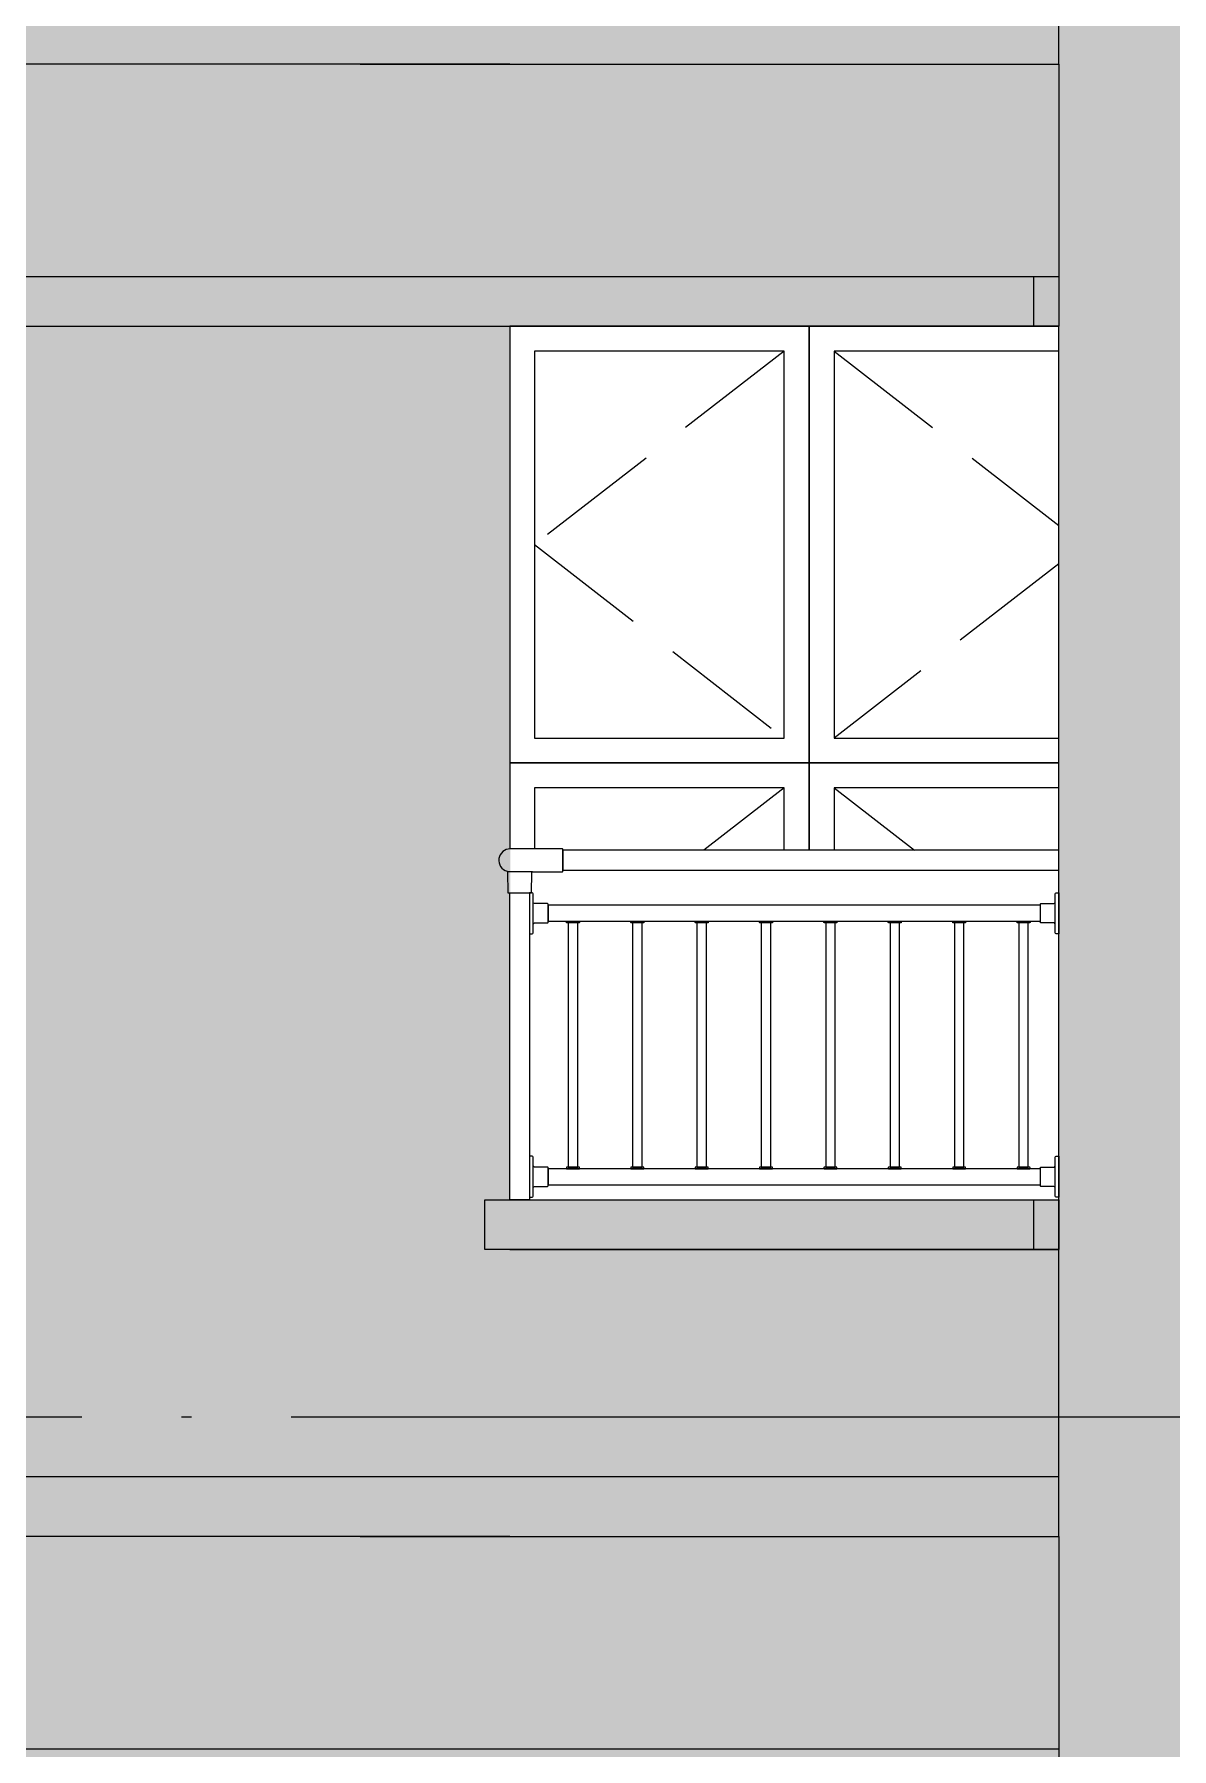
# Model space of a CAD drawing. Extents: x -12446 to 284554, y -295110 to 165007.
# Drawn here: x 20551 to 22830, y -238369 to -234934 of the extents above; entities that cross this region are included whole.
import ezdxf

# ---------------------------------------------------------------- set-up
doc = ezdxf.new("R2010")
doc.units = 0
doc.header["$LTSCALE"] = 1000
doc.linetypes.add('AX-14-E$0$AX-85-M02$0$DASH', pattern=[0.35, 0.25, -0.1])
doc.linetypes.add('AX-14-E$0$DOTE', pattern=[2.42, 2, -0.2, 0.02, -0.2])
doc.layers.get('0').update_dxf_attribs({"linetype": 'CONTINUOUS'})
for name, color, linetype in [('A-Anno-Note', 241, 'CONTINUOUS'), ('AX-14-comp-tc$0$灰褐色真石漆', 15, 'CONTINUOUS'), ('AX-14-E$0$A-Detl-Fine', 152, 'CONTINUOUS'), ('AX-14-E$0$A-Detl-Patt', 8, 'CONTINUOUS'), ('AX-14-E$0$A-Detl-Thin', 131, 'CONTINUOUS'), ('AX-14-E$0$A-elev-FIXT', 9, 'CONTINUOUS'), ('AX-14-E$0$A-elev-HRAL', 61, 'CONTINUOUS'), ('AX-14-E$0$栏杆型材', 82, 'CONTINUOUS'), ('AX-14-E$0$阳台栏杆扶手', 82, 'CONTINUOUS')]:
    doc.layers.add(name, color=color, linetype=linetype)
doc.layers.add('AX-14-E$0$A-Grid', color=222, linetype='AX-14-E$0$DOTE', plot=False)

# ---------------------------------------------------------------- blocks, each defined once
blk = doc.blocks.new('AX-14-E$0$32固定座立面')
at = {"layer": 'AX-14-E$0$栏杆型材', "color": 6, "linetype": 'Continuous'}
blk.add_line((-7, -22.5), (-7, 22.5), dxfattribs=at)
blk.add_lwpolyline([(-7, -22.5, 0.41166), (-10, -19.5), (-36, -19.3, -0.41166), (-37, -18.3), (-37, 18.3, -0.41166), (-36, 19.3), (-10, 19.5, 0.41166), (-7, 22.5), (-7, 39, -0.41166), (-5, 41), (0, 41.1), (0, -41.1), (-5, -41, -0.41166), (-7, -39)], format="xyb", close=True, dxfattribs=at)
blk = doc.blocks.new('AX-14-E$0$4080转角立图')
at = {"layer": 'AX-14-E$0$A-elev-FIXT', "linetype": 'Continuous'}
blk.add_line((25.6, 42), (-24.3, 42), dxfattribs=at)
blk.add_lwpolyline([(-25.3, 43, -0.327139), (-24.2, 41.5), (-23.5, 0), (23.5, 0), (24.2, 40.5, -0.409111), (25.7, 42), (85.3, 42, 0.414214), (86.8, 43.5), (86.8, 86.5, 0.414214), (85.3, 88), (-18.8, 88, 0.865157)], format="xyb", close=True, dxfattribs=at)
blk = doc.blocks.new('AX-14-E$0$A$C4D5E14F1')
at = {"layer": 'AX-14-E$0$A-Detl-Fine'}
blk.add_lwpolyline([(20099.5, 2900), (19599.5, 2900), (19599.5, 2125), (20099.5, 2125)], close=True, dxfattribs=at)
for points in [[(20650, 2900), (20199.5, 2900), (20199.5, 2125), (20650, 2125)], [(20099.5, 1900), (20099.5, 2025), (19599.5, 2025), (19599.5, 1903)], [(20650, 2025), (20199.5, 2025), (20199.5, 1900)]]:
    blk.add_lwpolyline(points, dxfattribs=at)
at = {"layer": 'AX-14-E$0$A-Detl-Patt', "linetype": 'AX-14-E$0$AX-85-M02$0$DASH'}
for points in [[(20099.5, 2900), (19599.5, 2512.5), (20099.5, 2125)], [(20199.5, 2900), (20650, 2550.9)], [(20650, 2474.1), (20199.5, 2125)], [(20099.5, 2025), (19938.3, 1900)], [(20199.5, 2025), (20360.8, 1900)]]:
    blk.add_lwpolyline(points, dxfattribs=at)
at = {"layer": 'AX-14-E$0$A-Detl-Thin'}
for p, q in [((20600, 2950), (20600, 3050)), ((19549.5, 2950), (19549.5, 1903)), ((20650, 2950), (20600, 2950)), ((20600, 1100), (20600, 1200)), ((20650, 1100), (20600, 1100)), ((20650, 525), (20650, 0)), ((12050, 100), (20650, 100)), ((12050, 0), (20650, 0))]:
    blk.add_line(p, q, dxfattribs=at)
for points in [[(20149.5, 2950), (19549.5, 2950), (19549.5, 2075), (20149.5, 2075)], [(19499.5, 1200), (20650, 1200), (20650, 1100), (19499.5, 1100)]]:
    blk.add_lwpolyline(points, close=True, dxfattribs=at)
for points in [[(20650, 2950), (20149.5, 2950), (20149.5, 2075), (20650, 2075)], [(20650, 525), (20650, 2950)], [(20149.5, 1900), (20149.5, 2075), (19549.5, 2075), (19549.5, 1903)], [(20650, 2075), (20149.5, 2075), (20149.5, 1900)], [(19499.5, 1200), (19549.5, 1200)], [(19549.5, 1100), (20650, 1100)], [(20650, 645), (13150, 645)], [(19549.5, 525), (13150, 525)], [(19249.5, 525), (19549.5, 525)], [(19549.5, 525), (20650, 525)]]:
    blk.add_lwpolyline(points, dxfattribs=at)
at = {"layer": 'AX-14-E$0$A-elev-HRAL', "ltscale": 10}
for points in [[(19688.8, 1758, -0.414214), (19689.3, 1757.5), (19689.3, 1755.5, -0.414214), (19688.8, 1755), (19663.8, 1755, -0.414214), (19663.3, 1755.5), (19663.3, 1757.5, -0.414214), (19663.8, 1758)], [(19817.8, 1758, -0.414214), (19818.3, 1757.5), (19818.3, 1755.5, -0.414214), (19817.8, 1755), (19792.8, 1755, -0.414214), (19792.3, 1755.5), (19792.3, 1757.5, -0.414214), (19792.8, 1758)], [(19946.8, 1758, -0.414214), (19947.3, 1757.5), (19947.3, 1755.5, -0.414214), (19946.8, 1755), (19921.8, 1755, -0.414214), (19921.3, 1755.5), (19921.3, 1757.5, -0.414214), (19921.8, 1758)], [(20075.8, 1758, -0.414214), (20076.3, 1757.5), (20076.3, 1755.5, -0.414214), (20075.8, 1755), (20050.8, 1755, -0.414214), (20050.3, 1755.5), (20050.3, 1757.5, -0.414214), (20050.8, 1758)], [(20204.8, 1758, -0.414214), (20205.3, 1757.5), (20205.3, 1755.5, -0.414214), (20204.8, 1755), (20179.8, 1755, -0.414214), (20179.3, 1755.5), (20179.3, 1757.5, -0.414214), (20179.8, 1758)], [(20333.8, 1758, -0.414214), (20334.3, 1757.5), (20334.3, 1755.5, -0.414214), (20333.8, 1755), (20308.8, 1755, -0.414214), (20308.3, 1755.5), (20308.3, 1757.5, -0.414214), (20308.8, 1758)], [(20462.8, 1758, -0.414214), (20463.3, 1757.5), (20463.3, 1755.5, -0.414214), (20462.8, 1755), (20437.8, 1755, -0.414214), (20437.3, 1755.5), (20437.3, 1757.5, -0.414214), (20437.8, 1758)], [(20591.8, 1758, -0.414214), (20592.3, 1757.5), (20592.3, 1755.5, -0.414214), (20591.8, 1755), (20566.8, 1755, -0.414214), (20566.3, 1755.5), (20566.3, 1757.5, -0.414214), (20566.8, 1758)], [(19688.8, 1262, 0.414214), (19689.3, 1262.5), (19689.3, 1264.5, 0.414214), (19688.8, 1265), (19663.8, 1265, 0.414214), (19663.3, 1264.5), (19663.3, 1262.5, 0.414214), (19663.8, 1262)], [(19817.8, 1262, 0.414214), (19818.3, 1262.5), (19818.3, 1264.5, 0.414214), (19817.8, 1265), (19792.8, 1265, 0.414214), (19792.3, 1264.5), (19792.3, 1262.5, 0.414214), (19792.8, 1262)], [(19946.8, 1262, 0.414214), (19947.3, 1262.5), (19947.3, 1264.5, 0.414214), (19946.8, 1265), (19921.8, 1265, 0.414214), (19921.3, 1264.5), (19921.3, 1262.5, 0.414214), (19921.8, 1262)], [(20075.8, 1262, 0.414214), (20076.3, 1262.5), (20076.3, 1264.5, 0.414214), (20075.8, 1265), (20050.8, 1265, 0.414214), (20050.3, 1264.5), (20050.3, 1262.5, 0.414214), (20050.8, 1262)], [(20204.8, 1262, 0.414214), (20205.3, 1262.5), (20205.3, 1264.5, 0.414214), (20204.8, 1265), (20179.8, 1265, 0.414214), (20179.3, 1264.5), (20179.3, 1262.5, 0.414214), (20179.8, 1262)], [(20333.8, 1262, 0.414214), (20334.3, 1262.5), (20334.3, 1264.5, 0.414214), (20333.8, 1265), (20308.8, 1265, 0.414214), (20308.3, 1264.5), (20308.3, 1262.5, 0.414214), (20308.8, 1262)], [(20462.8, 1262, 0.414214), (20463.3, 1262.5), (20463.3, 1264.5, 0.414214), (20462.8, 1265), (20437.8, 1265, 0.414214), (20437.3, 1264.5), (20437.3, 1262.5, 0.414214), (20437.8, 1262)], [(20591.8, 1262, 0.414214), (20592.3, 1262.5), (20592.3, 1264.5, 0.414214), (20591.8, 1265), (20566.8, 1265, 0.414214), (20566.3, 1264.5), (20566.3, 1262.5, 0.414214), (20566.8, 1262)]]:
    blk.add_lwpolyline(points, format="xyb", close=True, dxfattribs=at)
for points in [[(19666.8, 1265), (19685.8, 1265), (19685.8, 1755), (19666.8, 1755)], [(19795.8, 1265), (19814.8, 1265), (19814.8, 1755), (19795.8, 1755)], [(19924.8, 1265), (19943.8, 1265), (19943.8, 1755), (19924.8, 1755)], [(20053.8, 1265), (20072.8, 1265), (20072.8, 1755), (20053.8, 1755)], [(20182.8, 1265), (20201.8, 1265), (20201.8, 1755), (20182.8, 1755)], [(20311.8, 1265), (20330.8, 1265), (20330.8, 1755), (20311.8, 1755)], [(20440.8, 1265), (20459.8, 1265), (20459.8, 1755), (20440.8, 1755)], [(20569.8, 1265), (20588.8, 1265), (20588.8, 1755), (20569.8, 1755)]]:
    blk.add_lwpolyline(points, close=True, dxfattribs=at)
at = {"layer": 'AX-14-E$0$栏杆型材'}
for points in [[(19549.5, 1815), (19589.5, 1815), (19589.5, 1200), (19549.5, 1200)], [(20613, 1790), (19626.5, 1790), (19626.5, 1758), (20613, 1758)], [(20613, 1262), (19626.5, 1262), (19626.5, 1230), (20613, 1230)]]:
    blk.add_lwpolyline(points, close=True, dxfattribs=at)
at = {"layer": 'AX-14-E$0$阳台栏杆扶手'}
blk.add_lwpolyline([(19656.3, 1860), (20650, 1860), (20650, 1900), (19656.3, 1900)], close=True, dxfattribs=at)
at = {"layer": 'AX-14-E$0$A-elev-HRAL'}
for name, p in [('AX-14-E$0$4080转角立图', (19569.5, 1815)), ('AX-14-E$0$32固定座立面', (20650, 1774)), ('AX-14-E$0$32固定座立面', (20650, 1246))]:
    blk.add_blockref(name, p, dxfattribs=at)
at = {"layer": 'AX-14-E$0$A-elev-HRAL', "extrusion": (0, 0, -1), "zscale": -1}
for p in [(-19589.5, 1774), (-19589.5, 1246)]:
    blk.add_blockref('AX-14-E$0$32固定座立面', p, dxfattribs=at)
blk = doc.blocks.new('AX-14-comp-tc')
at = {"layer": 'AX-14-comp-tc$0$灰褐色真石漆'}
h = blk.add_hatch(dxfattribs=at)
h.set_pattern_fill('离散材料', color=256, scale=50)
h.set_pattern_definition([(0, (-60267.77, -415132.6), (132, 228), [12, -201, 9, -87, 18, -213]), (10, (-60324.77, -415009.6), (80.67614, 285.3443), [21, -51, 27, -159, 15, -198]), (20, (-60354.77, -415105.6), (133.47095, 220.97625), [24, -165, 21, -123, 15, -96]), (30, (-60267.77, -415123.6), (-21.96926, 254.05187), [15, -99, 12, -147, 9, -195]), (40, (-60351.77, -415057.6), (33.83592, 216.37036), [12, -132, 9, -84, 24, -153]), (50, (-60306.77, -415165.6), (-80.24786, 235.7335), [6, -111, 15, -183, 18, -93]), (60, (-60297.77, -415144.6), (-99.47303, 223.70766), [15, -123, 6, -144, 12, -111]), (70, (-60330.77, -415180.6), (-109.89227, 215.58685), [9, -57, 18, -96, 12, -132]), (80, (-60315.77, -415003.6), (-208.56534, 164.71945), [21, -132, 9, -156, 18, -147]), (90, (-60297.77, -415132.6), (-264, 111), [18, -93, 12, -183, 6, -186]), (100, (-60345.77, -415039.6), (-247.97146, 145.1453), [21, -117, 18, -96, 21, -219]), (110, (-60366.77, -415210.6), (-240.44034, 81.69114), [24, -78, 12, -159, 18, -174]), (120, (-60447.77, -415174.6), (-286.64994, 28.49227), [15, -201, 18, -93, 21, -123]), (130, (-60381.77, -415240.6), (-279.10777, 71.26608), [9, -66, 12, -129, 24, -168]), (140, (-60471.77, -415000.6), (-220.59685, -34.20569), [18, -108, 21, -93, 12, -126]), (150, (-60222.77, -415258.6), (-204.82497, -120.76726), [12, -84, 24, -186, 21, -171]), (160, (-60420.77, -415090.6), (-237.90107, -162.4287), [18, -126, 15, -114, 12, -183]), (170, (-60402.77, -415162.6), (-215.64405, -169.12317), [27, -99, 18, -135, 24, -132])])
h.paths.add_polyline_path([(22452.4, -221291.6), (22903.7, -221291.6), (22903.7, -252542.1), (22452.4, -252542.1)])
h = blk.add_hatch(dxfattribs=at)
h.set_pattern_fill('离散材料', color=256, scale=50)
h.set_pattern_definition([(0, (-60267.77, -465282.6), (132, 228), [12, -201, 9, -87, 18, -213]), (10, (-60324.77, -465159.6), (80.67614, 285.34428), [21, -51, 27, -159, 15, -198]), (20, (-60354.77, -465255.6), (133.47095, 220.97625), [24, -165, 21, -123, 15, -96]), (30, (-60267.77, -465273.6), (-21.96926, 254.05187), [15, -99, 12, -147, 9, -195]), (40, (-60351.77, -465207.6), (33.83592, 216.370355), [12, -132, 9, -84, 24, -153]), (50, (-60306.77, -465315.6), (-80.24786, 235.7335), [6, -111, 15, -183, 18, -93]), (60, (-60297.77, -465294.6), (-99.47303, 223.70766), [15, -123, 6, -144, 12, -111]), (70, (-60330.77, -465330.6), (-109.89227, 215.58685), [9, -57, 18, -96, 12, -132]), (80, (-60315.77, -465153.6), (-208.56534, 164.71945), [21, -132, 9, -156, 18, -147]), (90, (-60297.77, -465282.6), (-264, 111), [18, -93, 12, -183, 6, -186]), (100, (-60345.77, -465189.6), (-247.97146, 145.1453), [21, -117, 18, -96, 21, -219]), (110, (-60366.77, -465360.6), (-240.44034, 81.69114), [24, -78, 12, -159, 18, -174]), (120, (-60447.77, -465324.6), (-286.64994, 28.49227), [15, -201, 18, -93, 21, -123]), (130, (-60381.77, -465390.6), (-279.10777, 71.26608), [9, -66, 12, -129, 24, -168]), (140, (-60471.77, -465150.6), (-220.59685, -34.20569), [18, -108, 21, -93, 12, -126]), (150, (-60222.77, -465408.6), (-204.82497, -120.76726), [12, -84, 24, -186, 21, -171]), (160, (-60420.77, -465240.6), (-237.90107, -162.4287), [18, -126, 15, -114, 12, -183]), (170, (-60402.77, -465312.6), (-215.64405, -169.12317), [27, -99, 18, -135, 24, -132])])
h.paths.add_polyline_path([(21351.9, -241941.9), (22452.4, -241941.9), (22452.4, -243691.9), (21351.9, -243691.9)], flags=16)
edge = h.paths.add_edge_path()
edge.add_line((13852.4, -244106.9), (13852.4, -243691.9))
edge.add_line((13852.4, -243691.9), (14652.4, -243691.9))
edge.add_line((14652.4, -243691.9), (14652.4, -241941.9))
edge.add_line((14652.4, -241941.9), (13852.4, -241941.9))
edge.add_line((13852.4, -241941.9), (13852.7, -241776.9))
edge.add_line((13852.7, -241776.9), (13852.4, -241776.9))
edge.add_line((13852.4, -241776.9), (13852.4, -241676.9))
edge.add_line((13852.4, -241676.9), (13852.4, -241476.9))
edge.add_line((13852.4, -241476.9), (13852.4, -241086.9))
edge.add_line((13852.4, -241086.9), (22452.4, -241086.9))
edge.add_line((22452.4, -241086.9), (22452.4, -244106.9))
edge.add_line((22452.4, -244106.9), (20902.4, -244106.9))
edge.add_line((20902.4, -244106.9), (20351.9, -244106.9))
edge.add_line((20351.9, -244106.9), (20351.9, -243290.6))
edge.add_line((20351.9, -243290.6), (20351.9, -242241.9))
edge.add_line((20351.9, -242241.9), (19102.4, -242241.9))
edge.add_line((19102.4, -242241.9), (19102.4, -243006.9))
edge.add_line((19102.4, -243006.9), (18724.8, -243006.9))
edge.add_line((18724.8, -243006.9), (18524.8, -243006.9))
edge.add_line((18524.8, -243006.9), (17602.4, -243006.9))
edge.add_line((17602.4, -243006.9), (17602.4, -242241.9))
edge.add_line((17602.4, -242241.9), (15802.4, -242241.9))
edge.add_line((15802.4, -242241.9), (15802.4, -243036.9))
edge.add_line((15802.4, -243036.9), (15552.4, -243036.9))
edge.add_line((15552.4, -243036.9), (15552.4, -244106.9))
edge.add_line((15552.4, -244106.9), (13852.4, -244106.9))
h = blk.add_hatch(dxfattribs=at)
h.set_pattern_fill('离散材料', color=256, scale=50)
h.set_pattern_definition([(0, (-60267.77, -468232.6), (132, 228), [12, -201, 9, -87, 18, -213]), (10, (-60324.77, -468109.6), (80.67614, 285.34428), [21, -51, 27, -159, 15, -198]), (20, (-60354.77, -468205.6), (133.47095, 220.97625), [24, -165, 21, -123, 15, -96]), (30, (-60267.77, -468223.6), (-21.96926, 254.05187), [15, -99, 12, -147, 9, -195]), (40, (-60351.77, -468157.6), (33.83592, 216.370355), [12, -132, 9, -84, 24, -153]), (50, (-60306.77, -468265.6), (-80.24786, 235.7335), [6, -111, 15, -183, 18, -93]), (60, (-60297.77, -468244.6), (-99.47303, 223.70766), [15, -123, 6, -144, 12, -111]), (70, (-60330.77, -468280.6), (-109.89227, 215.58685), [9, -57, 18, -96, 12, -132]), (80, (-60315.77, -468103.6), (-208.56534, 164.71945), [21, -132, 9, -156, 18, -147]), (90, (-60297.77, -468232.6), (-264, 111), [18, -93, 12, -183, 6, -186]), (100, (-60345.77, -468139.6), (-247.97146, 145.1453), [21, -117, 18, -96, 21, -219]), (110, (-60366.77, -468310.6), (-240.44034, 81.69114), [24, -78, 12, -159, 18, -174]), (120, (-60447.77, -468274.6), (-286.64994, 28.49227), [15, -201, 18, -93, 21, -123]), (130, (-60381.77, -468340.6), (-279.10777, 71.26608), [9, -66, 12, -129, 24, -168]), (140, (-60471.77, -468100.6), (-220.59685, -34.20569), [18, -108, 21, -93, 12, -126]), (150, (-60222.77, -468358.6), (-204.82497, -120.76726), [12, -84, 24, -186, 21, -171]), (160, (-60420.77, -468190.6), (-237.90107, -162.4287), [18, -126, 15, -114, 12, -183]), (170, (-60402.77, -468262.6), (-215.64405, -169.12317), [27, -99, 18, -135, 24, -132])])
h.paths.add_polyline_path([(21351.9, -244891.9), (22452.4, -244891.9), (22452.4, -246641.9), (21351.9, -246641.9)], flags=16)
edge = h.paths.add_edge_path()
edge.add_line((13852.4, -247056.9), (13852.4, -246641.9))
edge.add_line((13852.4, -246641.9), (14652.4, -246641.9))
edge.add_line((14652.4, -246641.9), (14652.4, -244891.9))
edge.add_line((14652.4, -244891.9), (13852.4, -244891.9))
edge.add_line((13852.4, -244891.9), (13852.7, -244726.9))
edge.add_line((13852.7, -244726.9), (13852.4, -244726.9))
edge.add_line((13852.4, -244726.9), (13852.4, -244626.9))
edge.add_line((13852.4, -244626.9), (13852.4, -244426.9))
edge.add_line((13852.4, -244426.9), (13852.4, -244036.9))
edge.add_line((13852.4, -244036.9), (22452.4, -244036.9))
edge.add_line((22452.4, -244036.9), (22452.4, -247056.9))
edge.add_line((22452.4, -247056.9), (20902.4, -247056.9))
edge.add_line((20902.4, -247056.9), (20351.9, -247056.9))
edge.add_line((20351.9, -247056.9), (20351.9, -246240.6))
edge.add_line((20351.9, -246240.6), (20351.9, -245191.9))
edge.add_line((20351.9, -245191.9), (19102.4, -245191.9))
edge.add_line((19102.4, -245191.9), (19102.4, -245956.9))
edge.add_line((19102.4, -245956.9), (18724.8, -245956.9))
edge.add_line((18724.8, -245956.9), (18524.8, -245956.9))
edge.add_line((18524.8, -245956.9), (17602.4, -245956.9))
edge.add_line((17602.4, -245956.9), (17602.4, -245191.9))
edge.add_line((17602.4, -245191.9), (15802.4, -245191.9))
edge.add_line((15802.4, -245191.9), (15802.4, -245986.9))
edge.add_line((15802.4, -245986.9), (15552.4, -245986.9))
edge.add_line((15552.4, -245986.9), (15552.4, -247056.9))
edge.add_line((15552.4, -247056.9), (13852.4, -247056.9))
blk = doc.blocks.new('AX-14-E')
at = {"layer": 'AX-14-E$0$A-Grid'}
blk.add_line((-714.4, -237704.4), (39369.1, -237704.4), dxfattribs=at)
blk.add_blockref('AX-14-E$0$A$C4D5E14F1', (1953.9, -235519.4))
blk.add_blockref('AX-14-E$0$A$C4D5E14F1', (1953.9, -238469.4))
at = {"layer": 'AX-14-E$0$A-Detl-Thin'}
blk.add_blockref('AX-14-comp-tc', (152.8, 6422.5), dxfattribs=at)

msp = doc.modelspace()

# ---------------------------------------------------------------- block references
at = {"layer": 'A-Anno-Note'}
msp.add_blockref('AX-14-E', (0, 0), dxfattribs=at)

doc.saveas('drawing.dxf')
